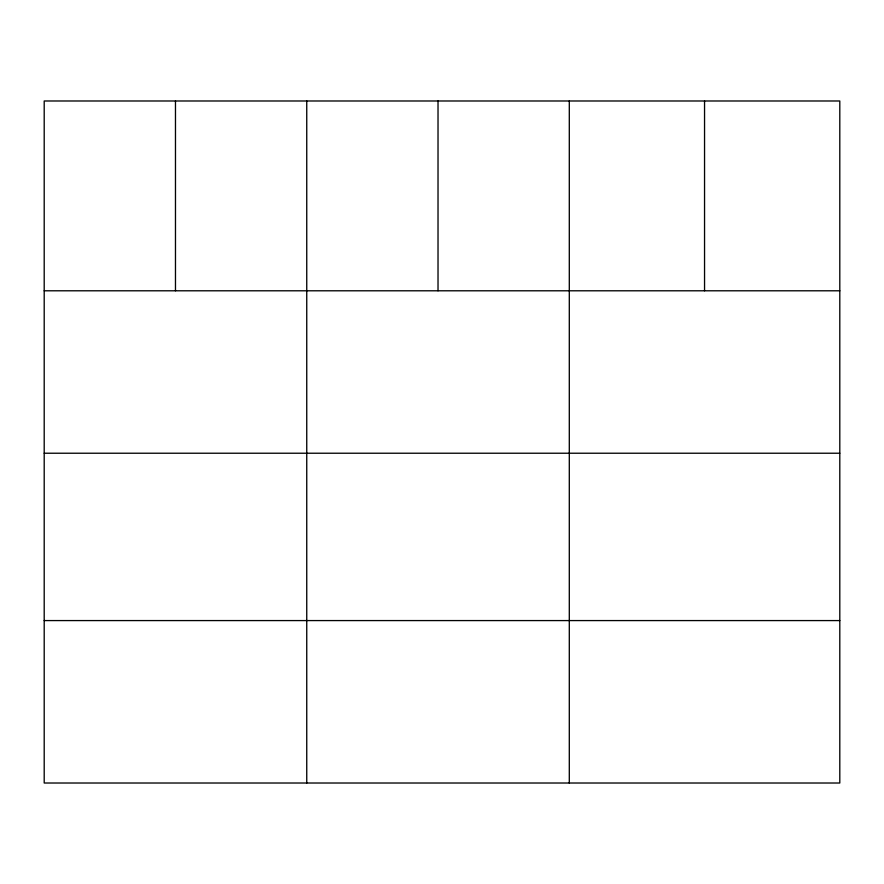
<?xml version="1.0" encoding="UTF-8"?>
<svg xmlns="http://www.w3.org/2000/svg" width="884" height="884" viewBox="0 0 884 884"><rect width="100%" height="100%" fill="white"/><g stroke="black" fill="none" stroke-linecap="round" stroke-linejoin="round"><path stroke-width="1.33" d="M839.8 290.792L839.8 783.014L44.2 783.014L44.2 100.986L839.8 100.986L839.8 290.792L44.2 290.792M44.2 453.227L839.8 453.227M44.2 620.579L839.8 620.579M704.548 100.986L704.548 290.792M569.296 100.986L569.296 783.014M438.022 100.986L438.022 290.792M306.748 100.986L306.748 783.014M175.474 100.986L175.474 290.792"/></g></svg>
